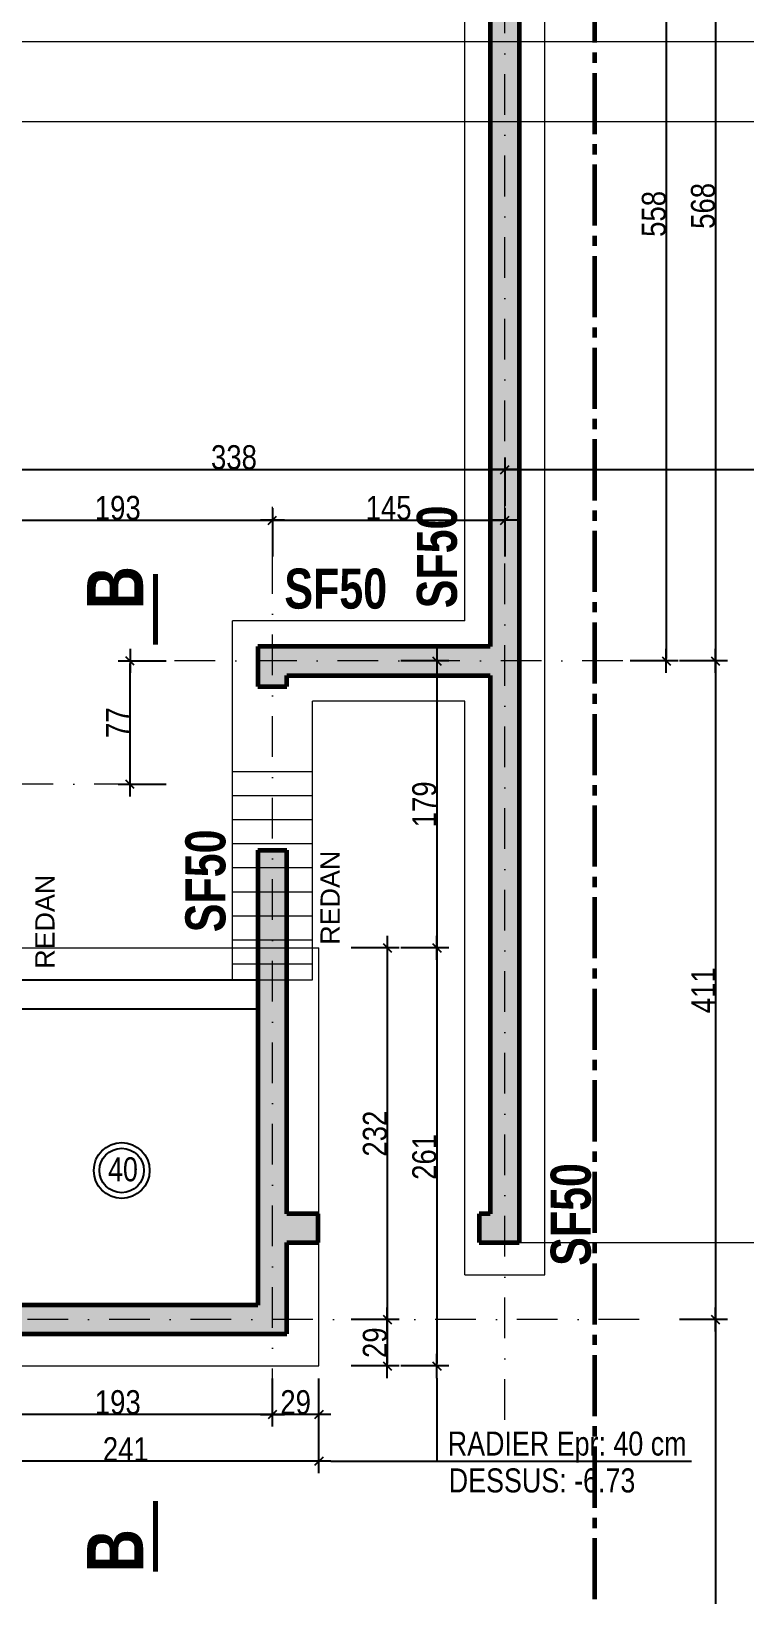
# Model space of a CAD drawing. Header units: centimetres. Extents: x -4990 to 114398, y -61489 to -12305.
# Drawn here: x 30898 to 31343, y -40167 to -39192 of the extents above; entities that cross this region are included whole.
import ezdxf
from ezdxf.enums import TextEntityAlignment as Align

# ---------------------------------------------------------------- set-up
doc = ezdxf.new("R2010")
doc.units = ezdxf.units.CM
doc.header["$LTSCALE"] = 0.5
doc.linetypes.add('AXES2', pattern=[28.575, 19.05, -3.175, 3.175, -3.175])
doc.linetypes.add('TIRETPTX2', pattern=[50.8, 25.4, -12.7, 0, -12.7])
doc.layers.get('DEFPOINTS').update_dxf_attribs({"linetype": 'CONTINUOUS'})
for name, color, linetype, lineweight in [('01_Cad_1_', 5, 'CONTINUOUS', 9), ('01_murs_coup', 5, 'CONTINUOUS', 60), ('01_sem', 42, 'CONTINUOUS', 15), ('01_tram_axes', 2, 'TIRETPTX2', 9)]:
    doc.layers.add(name, color=color, linetype=linetype, lineweight=lineweight)
for name, color, linetype in [('01_cote_gen', 4, 'CONTINUOUS'), ('01_linteaux', 2, 'CONTINUOUS'), ('01_poch_murs', 253, 'CONTINUOUS'), ('01_texte', 230, 'CONTINUOUS'), ('AA_COTES', 2, 'CONTINUOUS')]:
    doc.layers.add(name, color=color, linetype=linetype)
doc.styles.add('ARIAL', font='arial.ttf')
doc.styles.add('impact', font='impact.ttf')
doc.styles.add('MATTE_TXT', font='arial.ttf')
doc.styles.add('STYLE2', font='ARIALN.TTF')
doc.dimstyles.new('JB50', dxfattribs={"dimscale": 0.1, "dimtxt": 150, "dimasz": 15, "dimexe": 0.1, "dimexo": 0.1, "dimgap": 0.09, "dimtad": 1, "dimdec": 1, "dimdsep": 46, "dimtxsty": 'STYLE2', "dimblk1": 'BOND_G', "dimblk2": 'BOND_D', "dimsah": 1, "dimcen": 1.5, "dimdle": 0.01, "dimse1": 1, "dimse2": 1, "dimclrd": 4, "dimclre": 2, "dimclrt": 6, "dimazin": 2, "dimtfac": 2.333333, "dimtdec": 1, "dimtix": 1, "dimtmove": 2, "dimatfit": 3, "dimldrblk": 'BOND_G', "dimfxl": 1, "dimtolj": 1, "dimtzin": 0, "dimarcsym": 0})

# ---------------------------------------------------------------- blocks, each defined once
blk = doc.blocks.new('BOND_G')
at = {"layer": 'AA_COTES', "color": 0}
for p, q in [((0, -5), (0, 15)), ((5, 0), (-5, 0)), ((1.77, 1.77), (-1.77, -1.77))]:
    blk.add_line(p, q, dxfattribs=at)
blk = doc.blocks.new('BOND_D')
at = {"layer": 'AA_COTES', "color": 0}
for p, q in [((5, 0), (-5, 0)), ((-1.77, -1.77), (1.77, 1.77)), ((0, 5), (0, -15))]:
    blk.add_line(p, q, dxfattribs=at)
blk = doc.blocks.new('*D4020')
at = {"layer": '01_cote_gen', "color": 4, "lineweight": -2, "ltscale": 2, "transparency": 16777216}
blk.add_line((30856.68, -39465.21), (31191.67, -39465.21), dxfattribs=at)
at = {"layer": 'DEFPOINTS', "color": 0, "ltscale": 2}
for p in [(30855.18, -38961.49), (31193.17, -39465.21), (31193.17, -39472.09)]:
    blk.add_point(p, dxfattribs=at)
at = {"layer": '01_cote_gen', "color": 4, "lineweight": -2, "ltscale": 2, "transparency": 16777216, "xscale": 1.5, "yscale": 1.5, "zscale": 1.5, "rotation": 180}
blk.add_blockref('BOND_G', (30855.18, -39465.21), dxfattribs=at)
at = {"layer": '01_cote_gen', "color": 4, "lineweight": -2, "ltscale": 2, "transparency": 16777216, "xscale": 1.5, "yscale": 1.5, "zscale": 1.5}
blk.add_blockref('BOND_D', (31193.17, -39465.21), dxfattribs=at)
at = {"layer": '01_cote_gen', "color": 6, "ltscale": 2, "transparency": 16777216, "insert": (31024.17, -39457.54), "char_height": 15, "attachment_point": 5, "style": 'STYLE2'}
blk.add_mtext('\\A1;338', dxfattribs=at)
blk = doc.blocks.new('*D4021')
at = {"layer": '01_cote_gen', "color": 4, "lineweight": -2, "ltscale": 2, "transparency": 16777216}
blk.add_line((30856.68, -39496.82), (31046.67, -39496.82), dxfattribs=at)
at = {"layer": 'DEFPOINTS', "color": 0, "ltscale": 2}
for p in [(30855.18, -38976.62), (31048.17, -39496.82), (31048.17, -39502.73)]:
    blk.add_point(p, dxfattribs=at)
at = {"layer": '01_cote_gen', "color": 4, "lineweight": -2, "ltscale": 2, "transparency": 16777216, "xscale": 1.5, "yscale": 1.5, "zscale": 1.5, "rotation": 180}
blk.add_blockref('BOND_G', (30855.18, -39496.82), dxfattribs=at)
at = {"layer": '01_cote_gen', "color": 4, "lineweight": -2, "ltscale": 2, "transparency": 16777216, "xscale": 1.5, "yscale": 1.5, "zscale": 1.5}
blk.add_blockref('BOND_D', (31048.17, -39496.82), dxfattribs=at)
at = {"layer": '01_cote_gen', "color": 6, "ltscale": 2, "transparency": 16777216, "insert": (30951.67, -39489.16), "char_height": 15, "attachment_point": 5, "style": 'STYLE2'}
blk.add_mtext('\\A1;193', dxfattribs=at)
blk = doc.blocks.new('*D4022')
at = {"layer": '01_cote_gen', "color": 4, "lineweight": -2, "ltscale": 2, "transparency": 16777216}
blk.add_line((31049.67, -39496.82), (31191.67, -39496.82), dxfattribs=at)
at = {"layer": 'DEFPOINTS', "color": 0, "ltscale": 2}
for p in [(31193.17, -39426.14), (31193.17, -39496.82), (31048.17, -39504.32)]:
    blk.add_point(p, dxfattribs=at)
at = {"layer": '01_cote_gen', "color": 4, "lineweight": -2, "ltscale": 2, "transparency": 16777216, "xscale": 1.5, "yscale": 1.5, "zscale": 1.5, "rotation": 180}
blk.add_blockref('BOND_G', (31048.17, -39496.82), dxfattribs=at)
at = {"layer": '01_cote_gen', "color": 4, "lineweight": -2, "ltscale": 2, "transparency": 16777216, "xscale": 1.5, "yscale": 1.5, "zscale": 1.5}
blk.add_blockref('BOND_D', (31193.17, -39496.82), dxfattribs=at)
at = {"layer": '01_cote_gen', "color": 6, "ltscale": 2, "transparency": 16777216, "insert": (31120.67, -39489.16), "char_height": 15, "attachment_point": 5, "style": 'STYLE2'}
blk.add_mtext('\\A1;145', dxfattribs=at)
blk = doc.blocks.new('*D4023')
at = {"layer": '01_cote_gen', "color": 4, "lineweight": -2, "ltscale": 2, "transparency": 16777216}
blk.add_line((31194.67, -39465.21), (31560.63, -39465.21), dxfattribs=at)
at = {"layer": 'DEFPOINTS', "color": 0, "ltscale": 2}
for p in [(31562.13, -39465.21), (31193.17, -39487.71), (31562.13, -39503.81)]:
    blk.add_point(p, dxfattribs=at)
at = {"layer": '01_cote_gen', "color": 4, "lineweight": -2, "ltscale": 2, "transparency": 16777216, "xscale": 1.5, "yscale": 1.5, "zscale": 1.5, "rotation": 180}
blk.add_blockref('BOND_G', (31193.17, -39465.21), dxfattribs=at)
at = {"layer": '01_cote_gen', "color": 4, "lineweight": -2, "ltscale": 2, "transparency": 16777216, "xscale": 1.5, "yscale": 1.5, "zscale": 1.5}
blk.add_blockref('BOND_D', (31562.13, -39465.21), dxfattribs=at)
at = {"layer": '01_cote_gen', "color": 6, "ltscale": 2, "transparency": 16777216, "insert": (31391.99, -39457.54), "char_height": 15, "attachment_point": 5, "style": 'STYLE2'}
blk.add_mtext('\\A1;369', dxfattribs=at)
blk = doc.blocks.new('*D4073')
at = {"layer": '01_cote_gen', "color": 4, "lineweight": -2, "ltscale": 2, "transparency": 16777216}
blk.add_line((31075.67, -40054.96), (31049.67, -40054.96), dxfattribs=at)
at = {"layer": 'DEFPOINTS', "color": 0, "ltscale": 2}
for p in [(31077.17, -40024.6), (31048.17, -40043.5), (31048.17, -40054.96)]:
    blk.add_point(p, dxfattribs=at)
at = {"layer": '01_cote_gen', "color": 4, "lineweight": -2, "ltscale": 2, "transparency": 16777216, "xscale": 1.5, "yscale": 1.5, "zscale": 1.5, "rotation": 180}
blk.add_blockref('BOND_D', (31048.17, -40054.96), dxfattribs=at)
at = {"layer": '01_cote_gen', "color": 4, "lineweight": -2, "ltscale": 2, "transparency": 16777216, "xscale": 1.5, "yscale": 1.5, "zscale": 1.5}
blk.add_blockref('BOND_G', (31077.17, -40054.96), dxfattribs=at)
at = {"layer": '01_cote_gen', "color": 6, "ltscale": 2, "transparency": 16777216, "insert": (31062.67, -40047.29), "char_height": 15, "attachment_point": 5, "style": 'STYLE2'}
blk.add_mtext('\\A1;29', dxfattribs=at)
blk = doc.blocks.new('*D4074')
at = {"layer": '01_cote_gen', "color": 4, "lineweight": -2, "ltscale": 2, "transparency": 16777216}
blk.add_line((31046.67, -40054.96), (30856.68, -40054.96), dxfattribs=at)
at = {"layer": 'DEFPOINTS', "color": 0, "ltscale": 2}
for p in [(30855.18, -38917.04), (31048.17, -40011.46), (30855.18, -40054.96)]:
    blk.add_point(p, dxfattribs=at)
at = {"layer": '01_cote_gen', "color": 4, "lineweight": -2, "ltscale": 2, "transparency": 16777216, "xscale": 1.5, "yscale": 1.5, "zscale": 1.5, "rotation": 180}
blk.add_blockref('BOND_D', (30855.18, -40054.96), dxfattribs=at)
at = {"layer": '01_cote_gen', "color": 4, "lineweight": -2, "ltscale": 2, "transparency": 16777216, "xscale": 1.5, "yscale": 1.5, "zscale": 1.5}
blk.add_blockref('BOND_G', (31048.17, -40054.96), dxfattribs=at)
at = {"layer": '01_cote_gen', "color": 6, "ltscale": 2, "transparency": 16777216, "insert": (30951.67, -40047.29), "char_height": 15, "attachment_point": 5, "style": 'STYLE2'}
blk.add_mtext('\\A1;193', dxfattribs=at)
blk = doc.blocks.new('*D4076')
at = {"layer": '01_cote_gen', "color": 4, "lineweight": -2, "ltscale": 2, "transparency": 16777216}
blk.add_line((31075.67, -40084.08), (30837.66, -40084.08), dxfattribs=at)
at = {"layer": 'DEFPOINTS', "color": 0, "ltscale": 2}
for p in [(31077.17, -40012.52), (30836.16, -40062.46), (30836.16, -40084.08)]:
    blk.add_point(p, dxfattribs=at)
at = {"layer": '01_cote_gen', "color": 4, "lineweight": -2, "ltscale": 2, "transparency": 16777216, "xscale": 1.5, "yscale": 1.5, "zscale": 1.5, "rotation": 180}
blk.add_blockref('BOND_D', (30836.16, -40084.08), dxfattribs=at)
at = {"layer": '01_cote_gen', "color": 4, "lineweight": -2, "ltscale": 2, "transparency": 16777216, "xscale": 1.5, "yscale": 1.5, "zscale": 1.5}
blk.add_blockref('BOND_G', (31077.17, -40084.08), dxfattribs=at)
at = {"layer": '01_cote_gen', "color": 6, "ltscale": 2, "transparency": 16777216, "insert": (30956.67, -40076.54), "char_height": 15, "attachment_point": 5, "style": 'STYLE2'}
blk.add_mtext('\\A1;241', dxfattribs=at)
blk = doc.blocks.new('*D4077')
at = {"layer": '01_cote_gen', "color": 4, "lineweight": -2, "ltscale": 2, "transparency": 16777216}
blk.add_line((31324.63, -39018.12), (31324.63, -39583.11), dxfattribs=at)
at = {"layer": 'DEFPOINTS', "color": 0, "ltscale": 2}
for p in [(31317.13, -39016.62), (31266.97, -39584.61), (31324.63, -39584.61)]:
    blk.add_point(p, dxfattribs=at)
at = {"layer": '01_cote_gen', "color": 4, "lineweight": -2, "ltscale": 2, "transparency": 16777216, "xscale": 1.5, "yscale": 1.5, "zscale": 1.5}
for name, p, rotation in [('BOND_G', (31324.63, -39016.62), 90), ('BOND_D', (31324.63, -39584.61), 270)]:
    blk.add_blockref(name, p, dxfattribs=dict(at, rotation=rotation))
at = {"layer": '01_cote_gen', "color": 6, "ltscale": 2, "transparency": 16777216, "insert": (31316.96, -39300.61), "char_height": 15, "attachment_point": 5, "rotation": 90, "style": 'STYLE2'}
blk.add_mtext('\\A1;568', dxfattribs=at)
blk = doc.blocks.new('*D4079')
at = {"layer": '01_cote_gen', "color": 4, "lineweight": -2, "ltscale": 2, "transparency": 16777216}
blk.add_line((31293.99, -39028.09), (31293.99, -39583.11), dxfattribs=at)
at = {"layer": 'DEFPOINTS', "color": 0, "ltscale": 2}
for p in [(31294.94, -39026.59), (31293.99, -39584.61), (31293.99, -39584.61)]:
    blk.add_point(p, dxfattribs=at)
at = {"layer": '01_cote_gen', "color": 4, "lineweight": -2, "ltscale": 2, "transparency": 16777216, "xscale": 1.5, "yscale": 1.5, "zscale": 1.5}
for name, p, rotation in [('BOND_G', (31293.99, -39026.59), 90), ('BOND_D', (31293.99, -39584.61), 270)]:
    blk.add_blockref(name, p, dxfattribs=dict(at, rotation=rotation))
at = {"layer": '01_cote_gen', "color": 6, "ltscale": 2, "transparency": 16777216, "insert": (31286.32, -39305.6), "char_height": 15, "attachment_point": 5, "rotation": 90, "style": 'STYLE2'}
blk.add_mtext('\\A1;558', dxfattribs=at)
blk = doc.blocks.new('*D4080')
at = {"layer": '01_cote_gen', "color": 4, "lineweight": -2, "ltscale": 2, "transparency": 16777216}
blk.add_line((31150.73, -39586.11), (31150.73, -39762.1), dxfattribs=at)
at = {"layer": 'DEFPOINTS', "color": 0, "ltscale": 2}
for p in [(31155, -39584.61), (31108.03, -39763.6), (31150.73, -39763.6)]:
    blk.add_point(p, dxfattribs=at)
at = {"layer": '01_cote_gen', "color": 4, "lineweight": -2, "ltscale": 2, "transparency": 16777216, "xscale": 1.5, "yscale": 1.5, "zscale": 1.5}
for name, p, rotation in [('BOND_G', (31150.73, -39584.61), 90), ('BOND_D', (31150.73, -39763.6), 270)]:
    blk.add_blockref(name, p, dxfattribs=dict(at, rotation=rotation))
at = {"layer": '01_cote_gen', "color": 6, "ltscale": 2, "transparency": 16777216, "insert": (31143.06, -39674.1), "char_height": 15, "attachment_point": 5, "rotation": 90, "style": 'STYLE2'}
blk.add_mtext('\\A1;179', dxfattribs=at)
blk = doc.blocks.new('*D4081')
at = {"layer": '01_cote_gen', "color": 4, "lineweight": -2, "ltscale": 2, "transparency": 16777216}
blk.add_line((31119.87, -39765.1), (31119.87, -39994.09), dxfattribs=at)
at = {"layer": 'DEFPOINTS', "color": 0, "ltscale": 2}
for p in [(31077.17, -39763.6), (31094.52, -39995.59), (31119.87, -39995.59)]:
    blk.add_point(p, dxfattribs=at)
at = {"layer": '01_cote_gen', "color": 4, "lineweight": -2, "ltscale": 2, "transparency": 16777216, "xscale": 1.5, "yscale": 1.5, "zscale": 1.5}
for name, p, rotation in [('BOND_G', (31119.87, -39763.6), 90), ('BOND_D', (31119.87, -39995.59), 270)]:
    blk.add_blockref(name, p, dxfattribs=dict(at, rotation=rotation))
at = {"layer": '01_cote_gen', "color": 6, "ltscale": 2, "transparency": 16777216, "insert": (31112.2, -39879.6), "char_height": 15, "attachment_point": 5, "rotation": 90, "style": 'STYLE2'}
blk.add_mtext('\\A1;232', dxfattribs=at)
blk = doc.blocks.new('*D4082')
at = {"layer": '01_cote_gen', "color": 4, "lineweight": -2, "ltscale": 2, "transparency": 16777216}
blk.add_line((31150.73, -39765.1), (31150.73, -40023.1), dxfattribs=at)
at = {"layer": 'DEFPOINTS', "color": 0, "ltscale": 2}
for p in [(31128.23, -39763.6), (31077.17, -40024.6), (31150.73, -40024.6)]:
    blk.add_point(p, dxfattribs=at)
at = {"layer": '01_cote_gen', "color": 4, "lineweight": -2, "ltscale": 2, "transparency": 16777216, "xscale": 1.5, "yscale": 1.5, "zscale": 1.5}
for name, p, rotation in [('BOND_G', (31150.73, -39763.6), 90), ('BOND_D', (31150.73, -40024.6), 270)]:
    blk.add_blockref(name, p, dxfattribs=dict(at, rotation=rotation))
at = {"layer": '01_cote_gen', "color": 6, "ltscale": 2, "transparency": 16777216, "insert": (31143.06, -39894.1), "char_height": 15, "attachment_point": 5, "rotation": 90, "style": 'STYLE2'}
blk.add_mtext('\\A1;261', dxfattribs=at)
blk = doc.blocks.new('*D4083')
at = {"layer": '01_cote_gen', "color": 4, "lineweight": -2, "ltscale": 2, "transparency": 16777216}
blk.add_line((31119.87, -39997.09), (31119.87, -40023.1), dxfattribs=at)
at = {"layer": 'DEFPOINTS', "color": 0, "ltscale": 2}
for p in [(31112.37, -39995.59), (31077.17, -40024.6), (31119.87, -40024.6)]:
    blk.add_point(p, dxfattribs=at)
at = {"layer": '01_cote_gen', "color": 4, "lineweight": -2, "ltscale": 2, "transparency": 16777216, "xscale": 1.5, "yscale": 1.5, "zscale": 1.5}
for name, p, rotation in [('BOND_G', (31119.87, -39995.59), 90), ('BOND_D', (31119.87, -40024.6), 270)]:
    blk.add_blockref(name, p, dxfattribs=dict(at, rotation=rotation))
at = {"layer": '01_cote_gen', "color": 6, "ltscale": 2, "transparency": 16777216, "insert": (31112.2, -40010.09), "char_height": 15, "attachment_point": 5, "rotation": 90, "style": 'STYLE2'}
blk.add_mtext('\\A1;29', dxfattribs=at)
blk = doc.blocks.new('*D4084')
at = {"layer": '01_cote_gen', "color": 4, "lineweight": -2, "ltscale": 2, "transparency": 16777216}
blk.add_line((31324.63, -39586.11), (31324.63, -39994.09), dxfattribs=at)
at = {"layer": 'DEFPOINTS', "color": 0, "ltscale": 2}
for p in [(31277, -39584.61), (31277, -39995.59), (31324.63, -39995.59)]:
    blk.add_point(p, dxfattribs=at)
at = {"layer": '01_cote_gen', "color": 4, "lineweight": -2, "ltscale": 2, "transparency": 16777216, "xscale": 1.5, "yscale": 1.5, "zscale": 1.5}
for name, p, rotation in [('BOND_G', (31324.63, -39584.61), 90), ('BOND_D', (31324.63, -39995.59), 270)]:
    blk.add_blockref(name, p, dxfattribs=dict(at, rotation=rotation))
at = {"layer": '01_cote_gen', "color": 6, "ltscale": 2, "transparency": 16777216, "insert": (31317.09, -39790.1), "char_height": 15, "attachment_point": 5, "rotation": 90, "style": 'STYLE2'}
blk.add_mtext('\\A1;411', dxfattribs=at)
blk = doc.blocks.new('*D4085')
at = {"layer": '01_cote_gen', "color": 4, "lineweight": -2, "ltscale": 2, "transparency": 16777216}
blk.add_line((31324.63, -39997.09), (31324.63, -40543.1), dxfattribs=at)
at = {"layer": 'DEFPOINTS', "color": 0, "ltscale": 2}
for p in [(31302.13, -39995.59), (31324.14, -40544.6), (31324.63, -40544.6)]:
    blk.add_point(p, dxfattribs=at)
at = {"layer": '01_cote_gen', "color": 4, "lineweight": -2, "ltscale": 2, "transparency": 16777216, "xscale": 1.5, "yscale": 1.5, "zscale": 1.5}
for name, p, rotation in [('BOND_G', (31324.63, -39995.59), 90), ('BOND_D', (31324.63, -40544.6), 270)]:
    blk.add_blockref(name, p, dxfattribs=dict(at, rotation=rotation))
at = {"layer": '01_cote_gen', "color": 6, "ltscale": 2, "transparency": 16777216, "insert": (31316.96, -40270.1), "char_height": 15, "attachment_point": 5, "rotation": 90, "style": 'STYLE2'}
blk.add_mtext('\\A1;549', dxfattribs=at)
blk = doc.blocks.new('*D4137')
at = {"layer": '01_cote_gen', "color": 4, "lineweight": -2, "ltscale": 2, "transparency": 16777216}
blk.add_line((30959.34, -39660.09), (30959.34, -39586.11), dxfattribs=at)
at = {"layer": 'DEFPOINTS', "color": 0, "ltscale": 2}
for p in [(30959.34, -39584.61), (30981.32, -39584.61), (30962.27, -39661.59)]:
    blk.add_point(p, dxfattribs=at)
at = {"layer": '01_cote_gen', "color": 4, "lineweight": -2, "ltscale": 2, "transparency": 16777216, "xscale": 1.5, "yscale": 1.5, "zscale": 1.5}
for name, p, rotation in [('BOND_D', (30959.34, -39584.61), 90), ('BOND_G', (30959.34, -39661.59), 270)]:
    blk.add_blockref(name, p, dxfattribs=dict(at, rotation=rotation))
at = {"layer": '01_cote_gen', "color": 6, "ltscale": 2, "transparency": 16777216, "insert": (30951.83, -39623.1), "char_height": 15, "attachment_point": 5, "rotation": 90, "style": 'STYLE2'}
blk.add_mtext('\\A1;77', dxfattribs=at)

msp = doc.modelspace()

# ---------------------------------------------------------------- hatches: boundary and pattern name
at = {"layer": '01_poch_murs', "ltscale": 2}
h = msp.add_hatch(color=256, dxfattribs=at)
h.dxf.hatch_style = 1
h.paths.add_polyline_path([(33753.129, -39017.616), (31184.16, -39017.616), (31184.16, -39575.613), (31039.167, -39575.613), (31039.167, -39600.61), (31057.167, -39600.61), (31057.167, -39593.613), (31184.16, -39593.613), (31184.16, -39929.602), (31177.162, -39929.602), (31177.162, -39947.602), (31202.133, -39947.602), (31202.133, -39035.616), (33563.133, -39035.616), (33563.133, -40135.58), (33583.133, -40135.58), (33583.133, -39035.616), (33733.129, -39035.616), (33733.129, -40362.58), (33563.133, -40362.58), (33563.133, -41213.6), (31224.17, -41213.6), (31224.17, -40504.6), (31204.17, -40504.6), (31204.17, -41213.6), (30874.176, -41213.6), (30874.176, -40504.6), (30856.176, -40504.6), (30856.176, -41233.6), (33583.133, -41233.6), (33583.133, -40382.58), (33753.129, -40382.58)])
h.paths.add_polyline_path([(31572.133, -39653.62), (31552.133, -39653.62), (31552.133, -39947.622), (31572.133, -39947.622)], flags=17)
h.paths.add_polyline_path([(31855.133, -39653.62), (31835.133, -39653.62), (31835.133, -39947.622), (31855.133, -39947.622)], flags=17)
h.paths.add_polyline_path([(32145.133, -39653.62), (32125.133, -39653.62), (32125.133, -39947.622), (32145.133, -39947.622)], flags=17)
h.paths.add_polyline_path([(32435.133, -39653.62), (32415.133, -39653.62), (32415.133, -39947.622), (32435.133, -39947.622)], flags=17)
h.paths.add_polyline_path([(32719.133, -39653.62), (32699.133, -39653.62), (32699.133, -39947.622), (32719.133, -39947.622)], flags=17)
h.paths.add_polyline_path([(33009.133, -39653.62), (32989.133, -39653.62), (32989.133, -39947.622), (33009.133, -39947.622)], flags=17)
h.paths.add_polyline_path([(33293.133, -39653.62), (33273.133, -39653.62), (33273.133, -39947.622), (33293.133, -39947.622)], flags=17)
h.paths.add_polyline_path([(30874.162, -39017.616), (30856.162, -39017.616), (30856.162, -39669.587), (30874.162, -39669.587)])
h.paths.add_polyline_path([(31057.167, -39702.607), (31039.167, -39702.607), (31039.167, -39986.596), (30874.167, -39986.597), (30874.167, -39783.597), (30856.166, -39783.597), (30856.167, -40004.594), (31057.167, -40004.596), (31057.167, -39947.602), (31076.755, -39947.602), (31076.755, -39929.602), (31057.167, -39929.602)])
h.paths.add_polyline_path([(30854.148, -39017.616), (30355.166, -39017.543), (30355.166, -39035.543), (30836.162, -39035.613), (30836.162, -39653.586), (30518.163, -39653.586), (30518.163, -39929.587), (30474.163, -39929.587), (30474.163, -39947.587), (30518.163, -39947.587), (30518.163, -40004.594), (30854.162, -40004.594), (30854.162, -39778.587), (30836.162, -39778.587), (30836.164, -39986.594), (30536.113, -39986.594), (30536.183, -39669.589), (30836.163, -39669.587), (30836.162, -39676.59), (30854.162, -39676.589)])

# ---------------------------------------------------------------- linework, layer by layer
at = {"layer": '01_Cad_1_', "color": 2}
msp.add_line((34022.592, -39198.151), (29182.592, -39198.151), dxfattribs=at)
at = {"layer": '01_Cad_1_'}
msp.add_line((34365.224, -39248.151), (29132.592, -39248.151), dxfattribs=at)
at = {"layer": '01_linteaux'}
for p, q in [((30874.167, -39783.597), (31039.167, -39783.597)), ((30874.167, -39801.597), (31039.167, -39801.597))]:
    msp.add_line(p, q, dxfattribs=at)
at = {"layer": '01_murs_coup', "linetype": 'AXES2', "ltscale": 4}
msp.add_line((31249.136, -37274.567), (31249.136, -40413.6), dxfattribs=at)
at = {"layer": '01_murs_coup'}
for p, q in [((31184.16, -39017.616), (31184.16, -39575.613)), ((31202.133, -39035.616), (31202.133, -39947.602)), ((31184.16, -39575.613), (31039.167, -39575.613)), ((31039.167, -39575.613), (31039.167, -39600.61)), ((31057.167, -39600.61), (31057.167, -39593.613)), ((31057.167, -39593.613), (31184.16, -39593.613)), ((31184.16, -39593.613), (31184.16, -39929.602)), ((31039.167, -39600.61), (31057.167, -39600.61)), ((31039.167, -39702.607), (31057.167, -39702.607)), ((31039.167, -39702.607), (31039.167, -39986.596)), ((31057.167, -39929.602), (31057.167, -39702.607)), ((31076.755, -39929.602), (31057.167, -39929.602)), ((31076.755, -39947.602), (31076.755, -39929.602)), ((31184.16, -39929.602), (31177.162, -39929.602)), ((31177.162, -39929.602), (31177.162, -39947.602)), ((31057.167, -40004.596), (31057.167, -39947.602)), ((31057.167, -39947.602), (31076.755, -39947.602)), ((31177.162, -39947.602), (31202.133, -39947.602)), ((31039.167, -39986.596), (30874.167, -39986.597)), ((30856.167, -40004.594), (31057.167, -40004.596))]:
    msp.add_line(p, q, dxfattribs=at)
at = {"layer": '01_sem', "ltscale": 2}
for p, q in [((31168.166, -39559.613), (31168.166, -39056.616)), ((31218.166, -39967.602), (31218.166, -39056.616)), ((31023.167, -39783.597), (31023.167, -39559.613)), ((31168.166, -39559.613), (31023.167, -39559.613)), ((31073.167, -39783.597), (31073.167, -39609.613)), ((31168.166, -39609.613), (31073.167, -39609.613)), ((31168.166, -39967.602), (31168.166, -39609.613)), ((31023.167, -39653.597), (31073.167, -39653.597)), ((31023.167, -39668.597), (31073.167, -39668.597)), ((31023.167, -39683.597), (31073.167, -39683.597)), ((31023.167, -39698.597), (31073.167, -39698.597)), ((31023.167, -39713.597), (31073.167, -39713.597)), ((31023.167, -39728.597), (31073.167, -39728.597)), ((31023.167, -39743.597), (31073.167, -39743.597)), ((31023.167, -39758.597), (31073.167, -39758.597)), ((30836.162, -39763.597), (31077.167, -39763.597)), ((31077.167, -40024.596), (31077.167, -39763.597)), ((31023.167, -39773.597), (31073.167, -39773.597)), ((31039.167, -39783.597), (31073.167, -39783.597)), ((31202.133, -39947.602), (31552.133, -39947.622)), ((31168.166, -39967.602), (31218.166, -39967.602)), ((30836.164, -40024.593), (31077.167, -40024.596))]:
    msp.add_line(p, q, dxfattribs=at)
at = {"layer": '01_texte'}
for p, q in [((31150.728, -40032.096), (31150.728, -40084.079)), ((31084.667, -40084.079), (31309.813, -40084.079))]:
    msp.add_line(p, q, dxfattribs=at)
at = {"layer": '01_texte', "const_width": 3}
for points in [[(30975.166, -39530.259), (30975.166, -39574.51)], [(30975.166, -40108.759), (30975.166, -40153.01)]]:
    msp.add_lwpolyline(points, dxfattribs=at)
at = {"layer": '01_texte'}
for radius in [17.404, 13.863]:
    msp.add_circle((30954.102, -39902.574), radius, dxfattribs=at)
at = {"layer": '01_tram_axes', "ltscale": 2}
for p, q in [((31193.166, -40058.149), (31193.166, -37184.138)), ((31048.167, -40051.641), (31048.167, -39488.364)), ((31266.967, -39584.613), (30981.322, -39584.613)), ((30962.272, -39661.586), (30430.242, -39661.586)), ((31276.997, -39995.594), (30430.242, -39995.594))]:
    msp.add_line(p, q, dxfattribs=at)

# ---------------------------------------------------------------- texts
at = {"layer": '01_texte', "style": 'impact'}
for s, height, p in [('SF50', 25, (31170.819, -39519.656)), ('B', 35, (30978.019, -39538.93)), ('SF50', 25, (31026.34, -39721.821)), ('SF50', 25, (31254.322, -39930.017)), ('B', 35, (30978.019, -40139.93))]:
    msp.add_text(s, height=height, rotation=90, dxfattribs=at).set_placement(p, align=Align.BOTTOM_CENTER)
msp.add_text('SF50', height=25, dxfattribs=at).set_placement((31087.697, -39559.429), align=Align.BOTTOM_CENTER)
at = {"layer": '01_texte', "style": 'ARIAL'}
for p in [(31090.182, -39761.682), (30912.182, -39776.682)]:
    msp.add_text('REDAN', height=12, rotation=90, dxfattribs=at).set_placement(p)
at = {"layer": '01_texte', "style": 'MATTE_TXT', "width": 0.8}
for s, p in [('40', (30954.907, -39913.835)), ('RADIER Epr: 40 cm', (31232.116, -40085.001)), (' DESSUS: -6.73', (31214.116, -40108.001))]:
    msp.add_text(s, height=15, dxfattribs=at).set_placement(p, align=Align.BOTTOM_CENTER)

# ---------------------------------------------------------------- dimensions: what is measured, and where the dimension line sits
at = {"layer": '01_cote_gen', "ltscale": 2}
for base, p1, p2, picture, middle in [((30855.176, -40054.956), (31048.167, -40011.459), (30855.176, -38917.036), '*D4074', (30951.672, -40047.289)), ((31193.166, -39465.21), (30855.176, -38961.49), (31193.166, -39472.09), '*D4020', (31024.171, -39457.543)), ((31048.167, -39496.823), (30855.176, -38976.616), (31048.167, -39502.726), '*D4021', (30951.672, -39489.155)), ((31193.166, -39496.823), (31048.167, -39504.323), (31193.166, -39426.136), '*D4022', (31120.667, -39489.155)), ((30836.164, -40084.079), (31077.167, -40012.524), (30836.164, -40062.456), '*D4076', (30956.666, -40076.539)), ((31048.167, -40054.956), (31077.167, -40024.596), (31048.167, -40043.499), '*D4073', (31062.667, -40047.289))]:
    dim = msp.add_linear_dim(base=base, p1=p1, p2=p2, dimstyle='JB50', dxfattribs=at)
    dim.commit()
    dim.dimension.update_dxf_attribs({"geometry": picture, "text_midpoint": middle})
for base, p1, p2, picture, middle in [((31324.627, -39584.613), (31317.127, -39016.616), (31266.967, -39584.613), '*D4077', (31316.959, -39300.614)), ((31293.991, -39584.613), (31294.936, -39026.592), (31293.991, -39584.613), '*D4079', (31286.323, -39305.602)), ((30959.34, -39584.613), (30962.272, -39661.586), (30981.322, -39584.613), '*D4137', (30951.831, -39623.1)), ((31150.728, -39763.597), (31155.003, -39584.613), (31108.026, -39763.597), '*D4080', (31143.061, -39674.105)), ((31324.627, -39995.594), (31276.997, -39584.613), (31276.997, -39995.594), '*D4084', (31317.087, -39790.103)), ((31119.87, -39995.594), (31077.167, -39763.597), (31094.521, -39995.594), '*D4081', (31112.203, -39879.595)), ((31150.728, -40024.596), (31128.228, -39763.597), (31077.167, -40024.596), '*D4082', (31143.061, -39894.096)), ((31119.87, -40024.596), (31112.37, -39995.594), (31077.167, -40024.596), '*D4083', (31112.203, -40010.095)), ((31324.627, -40544.6), (31302.127, -39995.594), (31324.137, -40544.6), '*D4085', (31316.959, -40270.097))]:
    dim = msp.add_linear_dim(base=base, p1=p1, p2=p2, angle=90, dimstyle='JB50', dxfattribs=at)
    dim.commit()
    dim.dimension.update_dxf_attribs({"geometry": picture, "text_midpoint": middle})
dim = msp.add_linear_dim(base=(31562.133, -39465.21), p1=(31193.166, -39487.71), p2=(31562.133, -39503.809), dimstyle='JB50', dxfattribs=at)
dim.commit()
dim.dimension.update_dxf_attribs({"geometry": '*D4023', "text_midpoint": (31391.992, -39457.543), "dimtype": 160})

doc.saveas('drawing.dxf')
